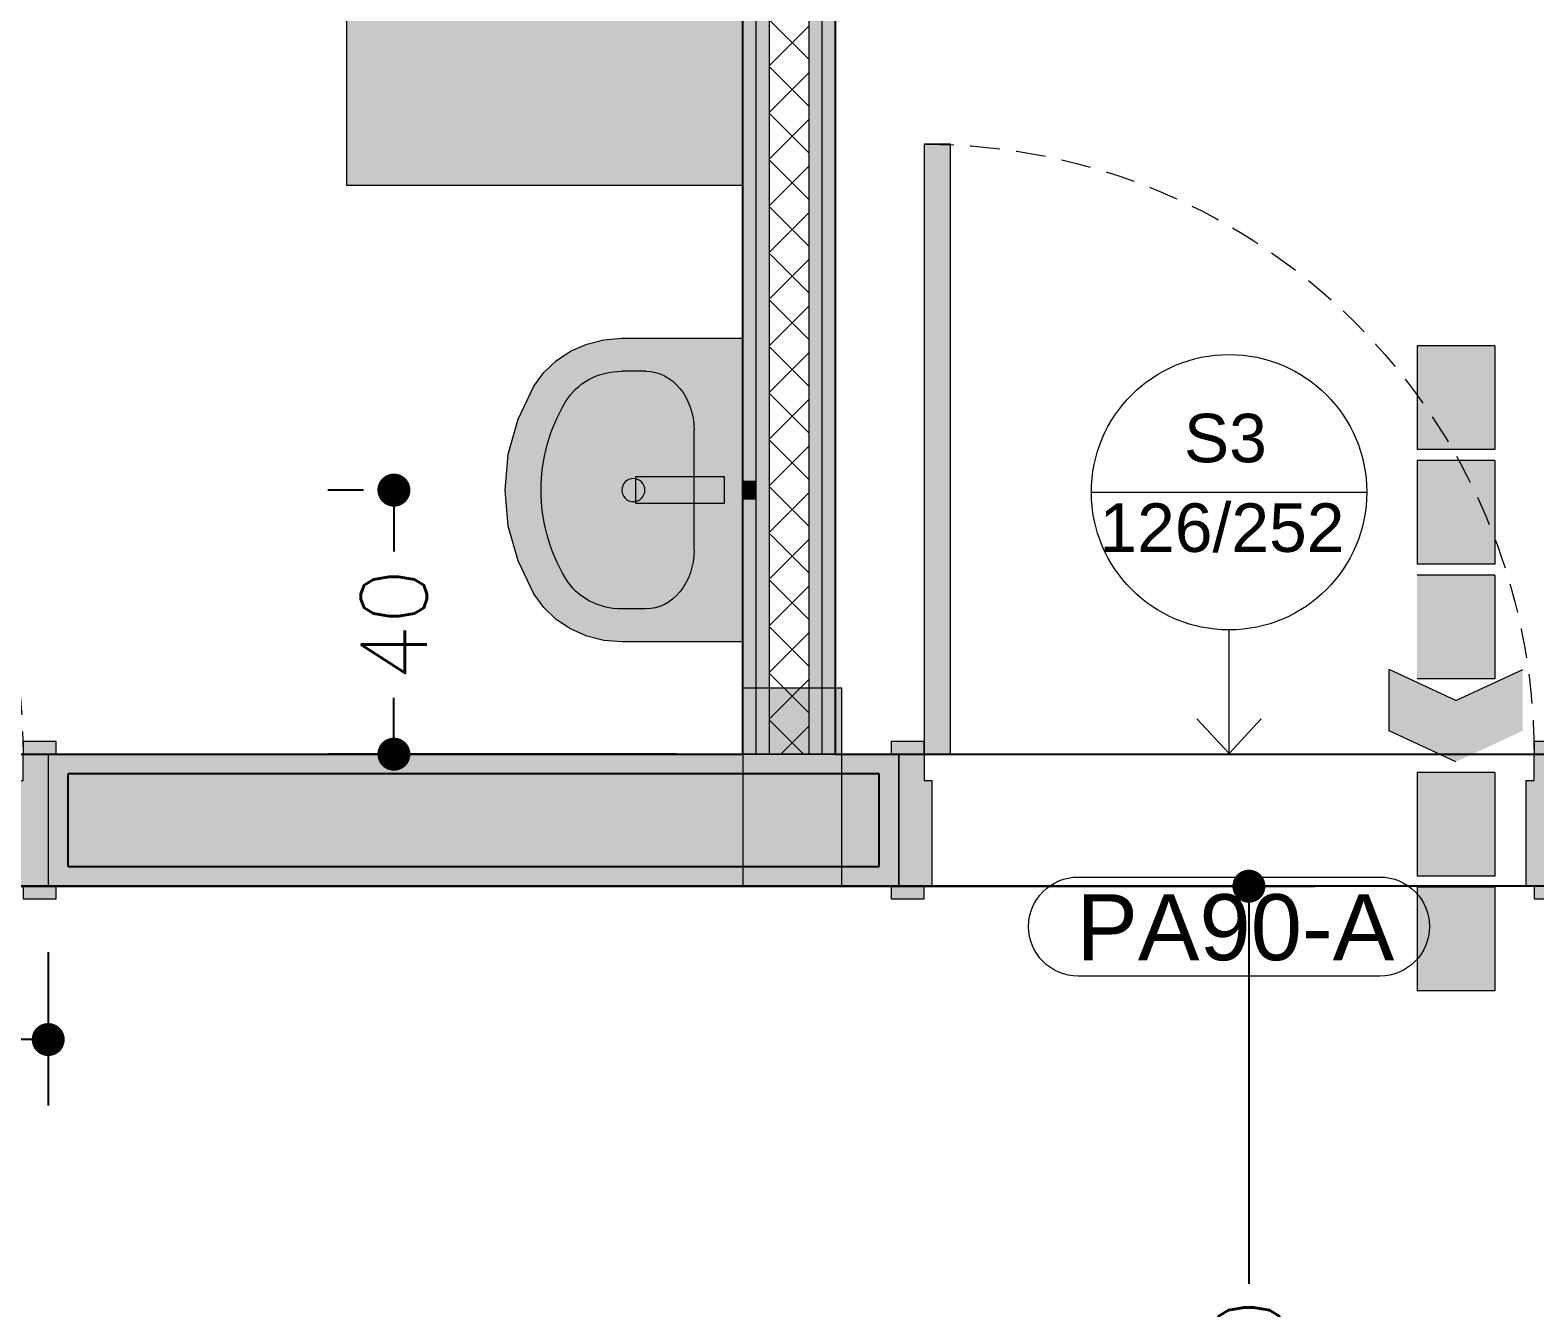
# Model space of a CAD drawing. Header units: metres. Extents: x -1783 to 21505, y -57 to 13660.
# Drawn here: x 12805.9 to 13033.8, y 12337 to 12530.6 of the extents above; entities that cross this region are included whole.
import ezdxf

# ---------------------------------------------------------------- set-up
doc = ezdxf.new("R2010")
doc.units = ezdxf.units.M
doc.header["$MEASUREMENT"] = 0
doc.linetypes.add('Dashed', pattern=[0.07, 0.045, -0.025])
for name, color, linetype, lineweight in [('Bombeiro', 1, 'Continuous', 0), ('Concreto moldado in loco_Pilares.IFC Model_Caneta_No__241', 7, 'Continuous', 13), ('Concreto moldado in loco_Pilares.IFC Model_Caneta_No__4', 7, 'Continuous', 20), ('LOUCAS-METAIS.ARQ_Caneta_No__96', 252, 'Continuous', 0), ('Marcadores de Porta Archicad_Caneta_No__7', 7, 'Continuous', 13), ('MOBILIÁRIO_Caneta_No__96', 252, 'Continuous', 0), ('PAREDE CONSTRUIR_Caneta_No__241', 7, 'Continuous', 13), ('PAREDE CONSTRUIR_Caneta_No__3', 7, 'Continuous', 25), ('PAREDE CONSTRUIR_Caneta_No__83', 84, 'Continuous', 0), ('Portas Archicad_Caneta_No__241', 7, 'Continuous', 13)]:
    doc.layers.add(name, color=color, linetype=linetype, lineweight=lineweight)
for name, color, linetype in [('colorida chamar atenção', 10, 'Continuous'), ('Concreto moldado in loco_Pilares.IFC Model', 7, 'Continuous'), ('cotas', 7, 'Continuous'), ('COTAS EXECUTIVO.EXEC', 7, 'Continuous'), ('Marcadores de Porta Archicad', 7, 'Continuous'), ('PAREDE CONSTRUIR', 7, 'Continuous'), ('Portas Archicad', 7, 'Continuous')]:
    doc.layers.add(name, color=color, linetype=linetype)
for name, color, linetype, lineweight, true_color in [('LOUCAS-METAIS.ARQ_Caneta_No__18', 7, 'Continuous', 0, 0xdfdfdf), ('MOBILIÁRIO_Caneta_No__19', 7, 'Continuous', 0, 0xe9e9e9), ('Portas Archicad_Caneta_No__9', 7, 'Continuous', 5, 0x020202), ('Portas Archicad_Caneta_No__97', 7, 'Continuous', 5, 0x6b6b6b)]:
    doc.layers.add(name, color=color, linetype=linetype, lineweight=lineweight, true_color=true_color)
doc.styles.add('ARIAL', font='arial.ttf', dxfattribs={"height": 0.15})
doc.styles.add('GENERATED_STYLE_1', font='arial.ttf')
doc.styles.add('R80', font='romans.shx', dxfattribs={"height": 10})
doc.dimstyles.new('1-50', dxfattribs={"dimtxt": 10, "dimasz": 5, "dimexe": 10, "dimexo": 10, "dimgap": 3, "dimtad": 1, "dimdec": 1, "dimrnd": 1, "dimdsep": 46, "dimtxsty": 'R80', "dimblk": 'DOT', "dimcen": 0, "dimclrd": 252, "dimclre": 252, "dimclrt": 252, "dimadec": 0, "dimazin": 0, "dimtfac": 1, "dimtdec": 1, "dimtix": 1, "dimtmove": 2, "dimatfit": 3, "dimldrblk": 'DOT', "dimfxl": 1, "dimtolj": 1, "dimarcsym": 0})

# ---------------------------------------------------------------- blocks, each defined once
blk = doc.blocks.new('_Dot')
at = {"color": 0, "linetype": 'ByBlock', "lineweight": -2}
blk.add_line((-0.5, 0), (-1, 0), dxfattribs=at)
at = {"color": 0, "linetype": 'ByBlock', "const_width": 0.5}
blk.add_lwpolyline([(-0.25, 0, 1), (0.25, 0, 1)], format="xyb", close=True, dxfattribs=at)
blk = doc.blocks.new('*D7132')
at = {"layer": 'COTAS EXECUTIVO.EXEC', "color": 252, "lineweight": -2, "transparency": 16777216}
for p, q in [((12856.37, 12460.89), (12851, 12460.89)), ((12861, 12455.89), (12861, 12451.59)), ((12861, 12425.89), (12861, 12429.4)), ((12903.84, 12420.89), (12851, 12420.89))]:
    blk.add_line(p, q, dxfattribs=at)
at = {"layer": 'COTAS EXECUTIVO.EXEC', "color": 252, "lineweight": -2, "transparency": 16777216, "xscale": 5, "yscale": 5, "zscale": 5}
for p, rotation in [((12861, 12460.89), 90), ((12861, 12420.89), 270)]:
    blk.add_blockref('_Dot', p, dxfattribs=dict(at, rotation=rotation))
at = {"layer": 'COTAS EXECUTIVO.EXEC', "color": 252, "transparency": 16777216, "insert": (12861, 12440.49), "char_height": 10, "attachment_point": 5, "rotation": 90, "style": 'R80'}
blk.add_mtext('\\A1;40', dxfattribs=at)
blk = doc.blocks.new('*D7147')
at = {"layer": 'COTAS EXECUTIVO.EXEC', "color": 252, "lineweight": -2, "transparency": 16777216}
for p, q in [((12721.34, 12400.89), (13000.52, 12400.89)), ((12990.52, 12395.89), (12990.52, 12340.64)), ((12990.52, 12255.9), (12990.52, 12310.35)), ((12013.84, 12250.9), (13000.52, 12250.9))]:
    blk.add_line(p, q, dxfattribs=at)
at = {"layer": 'COTAS EXECUTIVO.EXEC', "color": 252, "lineweight": -2, "transparency": 16777216, "xscale": 5, "yscale": 5, "zscale": 5}
for p, rotation in [((12990.52, 12400.89), 90), ((12990.52, 12250.9), 270)]:
    blk.add_blockref('_Dot', p, dxfattribs=dict(at, rotation=rotation))
at = {"layer": 'COTAS EXECUTIVO.EXEC', "color": 252, "transparency": 16777216, "insert": (12990.52, 12325.5), "char_height": 10, "attachment_point": 5, "rotation": 90, "style": 'R80'}
blk.add_mtext('\\A1;150', dxfattribs=at)
blk = doc.blocks.new('*D7270')
at = {"layer": 'COTAS EXECUTIVO.EXEC', "color": 252, "lineweight": -2, "transparency": 16777216}
for p, q in [((12718.63, 12390.89), (12718.63, 12367.66)), ((12808.63, 12390.89), (12808.63, 12367.66)), ((12723.63, 12377.66), (12752.14, 12377.66)), ((12803.63, 12377.66), (12774.33, 12377.66))]:
    blk.add_line(p, q, dxfattribs=at)
at = {"layer": 'COTAS EXECUTIVO.EXEC', "color": 252, "lineweight": -2, "transparency": 16777216, "xscale": 5, "yscale": 5, "zscale": 5, "rotation": 180}
blk.add_blockref('_Dot', (12718.63, 12377.66), dxfattribs=at)
at = {"layer": 'COTAS EXECUTIVO.EXEC', "color": 252, "lineweight": -2, "transparency": 16777216, "xscale": 5, "yscale": 5, "zscale": 5}
blk.add_blockref('_Dot', (12808.63, 12377.66), dxfattribs=at)
at = {"layer": 'COTAS EXECUTIVO.EXEC', "color": 252, "transparency": 16777216, "insert": (12763.23, 12377.66), "char_height": 10, "attachment_point": 5, "style": 'R80'}
blk.add_mtext('\\A1;90', dxfattribs=at)
blk = doc.blocks.new('Basin 26')
at = {"layer": 'LOUCAS-METAIS.ARQ_Caneta_No__18', "linetype": 'Continuous', "lineweight": 0, "true_color": 0xdfdfdf}
for points in [[(-0.23, 0), (-0.23, -0.1833), (-0.2278, -0.2103), (-0.2212, -0.2364), (-0.2104, -0.2608), (-0.1959, -0.2827), (-0.178, -0.3015), (-0.1573, -0.3165), (-0.1073, -0.3404), (-0.0544, -0.3551), (0, -0.36), (0.0544, -0.3551), (0.1073, -0.3404), (0.1573, -0.3165), (0.178, -0.3015), (0.1959, -0.2827), (0.2104, -0.2608), (0.2212, -0.2364), (0.2278, -0.2103), (0.23, -0.1833), (0.23, 0)], [(-0.0135, 0), (0.0135, 0), (0.0135, 0.02), (-0.0135, 0.02)]]:
    blk.add_hatch(color=254, dxfattribs=at).paths.add_polyline_path(points)
at = {"layer": 'LOUCAS-METAIS.ARQ_Caneta_No__96', "color": 252, "linetype": 'Continuous', "lineweight": 0}
for p, q in [((0.0911, -0.0739), (-0.0911, -0.0739)), ((-0.18, -0.1466), (-0.18, -0.1833)), ((0.18, -0.1466), (0.18, -0.1833))]:
    blk.add_line(p, q, dxfattribs=at)
at = {"layer": 'LOUCAS-METAIS.ARQ_Caneta_No__96', "color": 252, "linetype": 'Continuous', "lineweight": 0, "flags": 128}
for points in [[(-0.23, 0), (-0.23, -0.1833), (-0.2278, -0.2103), (-0.2212, -0.2364), (-0.2104, -0.2608), (-0.1959, -0.2827), (-0.178, -0.3015), (-0.1573, -0.3165), (-0.1073, -0.3404), (-0.0544, -0.3551), (0, -0.36), (0.0544, -0.3551), (0.1073, -0.3404), (0.1573, -0.3165), (0.178, -0.3015), (0.1959, -0.2827), (0.2104, -0.2608), (0.2212, -0.2364), (0.2278, -0.2103), (0.23, -0.1833), (0.23, 0)], [(-0.0135, 0), (0.0135, 0), (0.0135, 0.02), (-0.0135, 0.02)]]:
    blk.add_lwpolyline(points, close=True, dxfattribs=at)
at = {"layer": 'LOUCAS-METAIS.ARQ_Caneta_No__96', "color": 252, "linetype": 'Continuous', "lineweight": 0}
blk.add_circle((0, -0.1657), 0.0175, dxfattribs=at)
for centre, major_axis, ratio, start_param, end_param in [((-0.091, -0.1466), (0.089, 0), 0.817717, 1.570796, 3.141593), ((0.091, -0.1466), (0.089, 0), 0.817717, 0, 1.570796), ((-0.0911, -0.1833), (0, 0.097), 0.916667, 1.570796, 2.644618), ((0.0911, -0.1833), (0, 0.097), 0.916667, 3.638567, 4.712389), ((0, 0), (0, 0.3055), 0.916667, 2.644618, 3.638567)]:
    blk.add_ellipse(centre, major_axis=major_axis, ratio=ratio, start_param=start_param, end_param=end_param, dxfattribs=at)
blk = doc.blocks.new('Door 26_4')
at = {"layer": 'Portas Archicad', "linetype": 'Continuous', "lineweight": 0, "true_color": 0xffffff}
for points in [[(0.412, 0.824), (0.372, 0.824), (0.372, 0), (0.412, 0)], [(-0.412, 0), (-0.412, 0.019), (-0.462, 0.019), (-0.462, 0)], [(-0.4, -0.2), (-0.4, -0.04), (-0.412, -0.04), (-0.412, 0), (-0.45, 0), (-0.45, -0.2)], [(0.45, -0.2), (0.45, 0), (0.412, 0), (0.412, -0.04), (0.4, -0.04), (0.4, -0.2)], [(0.412, 0.019), (0.412, 0), (0.462, 0), (0.462, 0.019)], [(-0.412, -0.219), (-0.412, -0.2), (-0.462, -0.2), (-0.462, -0.219)], [(0.412, -0.2), (0.412, -0.219), (0.462, -0.219), (0.462, -0.2)]]:
    blk.add_hatch(color=7, dxfattribs=at).paths.add_polyline_path(points)
at = {"layer": 'Portas Archicad_Caneta_No__241', "color": 7, "linetype": 'Continuous', "lineweight": 13}
for p, q in [((-0.462, 0), (-0.45, 0)), ((-0.462, 0), (-0.45, 0)), ((-0.45, 0), (-0.45, -0.03)), ((-0.45, 0), (-0.45, -0.03)), ((0.45, 0), (0.45, -0.03)), ((0.45, 0), (0.45, -0.03)), ((0.45, 0), (0.462, 0)), ((0.45, 0), (0.462, 0)), ((-0.45, -0.03), (-0.45, -0.17)), ((-0.45, -0.03), (-0.45, -0.17)), ((-0.45, -0.03), (-0.45, -0.17)), ((-0.45, -0.03), (-0.45, -0.17)), ((0.45, -0.03), (0.45, -0.17)), ((0.45, -0.03), (0.45, -0.17)), ((0.45, -0.03), (0.45, -0.17)), ((0.45, -0.03), (0.45, -0.17)), ((-0.45, -0.17), (-0.45, -0.2)), ((-0.45, -0.17), (-0.45, -0.2)), ((-0.45, -0.17), (-0.45, -0.2)), ((-0.45, -0.17), (-0.45, -0.2)), ((0.45, -0.17), (0.45, -0.2)), ((0.45, -0.17), (0.45, -0.2)), ((0.45, -0.17), (0.45, -0.2)), ((0.45, -0.17), (0.45, -0.2)), ((-0.462, -0.2), (-0.45, -0.2)), ((-0.462, -0.2), (-0.45, -0.2)), ((0.45, -0.2), (0.462, -0.2)), ((0.45, -0.2), (0.462, -0.2))]:
    blk.add_line(p, q, dxfattribs=at)
at = {"layer": 'Portas Archicad_Caneta_No__9', "color": 18, "linetype": 'Continuous', "lineweight": 5, "true_color": 0x020202}
for p, q in [((0.372, 0), (0.372, 0.824)), ((0.372, 0.824), (0.412, 0.824)), ((0.412, 0.824), (0.412, 0)), ((-0.462, 0), (-0.462, 0.019)), ((-0.462, 0.019), (-0.412, 0.019)), ((-0.412, 0), (-0.462, 0)), ((-0.412, 0), (-0.45, 0)), ((-0.45, 0), (-0.45, -0.2)), ((-0.412, 0.019), (-0.412, 0)), ((-0.412, -0.04), (-0.412, 0)), ((0.412, 0), (0.372, 0)), ((0.412, 0.019), (0.462, 0.019)), ((0.412, 0), (0.412, 0.019)), ((0.462, 0), (0.412, 0)), ((0.45, 0), (0.412, 0)), ((0.412, 0), (0.412, -0.04)), ((0.45, -0.2), (0.45, 0)), ((0.462, 0.019), (0.462, 0)), ((-0.4, -0.04), (-0.412, -0.04)), ((-0.4, -0.2), (-0.4, -0.04)), ((0.412, -0.04), (0.4, -0.04)), ((0.4, -0.04), (0.4, -0.2)), ((-0.462, -0.219), (-0.462, -0.2)), ((-0.462, -0.2), (-0.412, -0.2)), ((-0.45, -0.2), (-0.4, -0.2)), ((-0.412, -0.2), (-0.412, -0.219)), ((0.4, -0.2), (0.45, -0.2)), ((0.412, -0.2), (0.462, -0.2)), ((0.412, -0.219), (0.412, -0.2)), ((0.462, -0.2), (0.462, -0.219)), ((-0.412, -0.219), (-0.462, -0.219)), ((0.462, -0.219), (0.412, -0.219))]:
    blk.add_line(p, q, dxfattribs=at)
at = {"layer": 'Portas Archicad_Caneta_No__97', "color": 251, "linetype": 'Dashed', "lineweight": 5, "true_color": 0x6b6b6b}
blk.add_arc((0.412, 0), 0.824, 90, 180, dxfattribs=at)
blk = doc.blocks.new('Door 26_3')
at = {"layer": 'Portas Archicad', "linetype": 'Continuous', "lineweight": 0, "true_color": 0xffffff}
for points in [[(0.462, 0.924), (0.422, 0.924), (0.422, 0), (0.462, 0)], [(-0.462, 0), (-0.462, 0.019), (-0.512, 0.019), (-0.512, 0)], [(-0.45, -0.2), (-0.45, -0.04), (-0.462, -0.04), (-0.462, 0), (-0.5, 0), (-0.5, -0.2)], [(0.5, -0.2), (0.5, 0), (0.462, 0), (0.462, -0.04), (0.45, -0.04), (0.45, -0.2)], [(0.462, 0.019), (0.462, 0), (0.512, 0), (0.512, 0.019)], [(-0.462, -0.219), (-0.462, -0.2), (-0.512, -0.2), (-0.512, -0.219)], [(0.462, -0.2), (0.462, -0.219), (0.512, -0.219), (0.512, -0.2)]]:
    blk.add_hatch(color=7, dxfattribs=at).paths.add_polyline_path(points)
at = {"layer": 'Portas Archicad_Caneta_No__241', "color": 7, "linetype": 'Continuous', "lineweight": 13}
for p, q in [((-0.512, 0), (-0.5, 0)), ((-0.512, 0), (-0.5, 0)), ((-0.5, 0), (-0.5, -0.03)), ((-0.5, 0), (-0.5, -0.03)), ((0.5, 0), (0.5, -0.03)), ((0.5, 0), (0.5, -0.03)), ((0.5, 0), (0.512, 0)), ((0.5, 0), (0.512, 0)), ((-0.5, -0.03), (-0.5, -0.17)), ((-0.5, -0.03), (-0.5, -0.17)), ((-0.5, -0.03), (-0.5, -0.17)), ((-0.5, -0.03), (-0.5, -0.17)), ((0.5, -0.03), (0.5, -0.17)), ((0.5, -0.03), (0.5, -0.17)), ((0.5, -0.03), (0.5, -0.17)), ((0.5, -0.03), (0.5, -0.17)), ((-0.5, -0.17), (-0.5, -0.2)), ((-0.5, -0.17), (-0.5, -0.2)), ((-0.5, -0.17), (-0.5, -0.2)), ((-0.5, -0.17), (-0.5, -0.2)), ((0.5, -0.17), (0.5, -0.2)), ((0.5, -0.17), (0.5, -0.2)), ((0.5, -0.17), (0.5, -0.2)), ((0.5, -0.17), (0.5, -0.2)), ((-0.512, -0.2), (-0.5, -0.2)), ((-0.512, -0.2), (-0.5, -0.2)), ((0.5, -0.2), (0.512, -0.2)), ((0.5, -0.2), (0.512, -0.2))]:
    blk.add_line(p, q, dxfattribs=at)
at = {"layer": 'Portas Archicad_Caneta_No__9', "color": 18, "linetype": 'Continuous', "lineweight": 5, "true_color": 0x020202}
for p, q in [((0.422, 0), (0.422, 0.924)), ((0.422, 0.924), (0.462, 0.924)), ((0.462, 0.924), (0.462, 0)), ((-0.512, 0), (-0.512, 0.019)), ((-0.512, 0.019), (-0.462, 0.019)), ((-0.462, 0), (-0.512, 0)), ((-0.462, 0), (-0.5, 0)), ((-0.5, 0), (-0.5, -0.2)), ((-0.462, 0.019), (-0.462, 0)), ((-0.462, -0.04), (-0.462, 0)), ((0.462, 0), (0.422, 0)), ((0.462, 0.019), (0.512, 0.019)), ((0.462, 0), (0.462, 0.019)), ((0.512, 0), (0.462, 0)), ((0.5, 0), (0.462, 0)), ((0.462, 0), (0.462, -0.04)), ((0.5, -0.2), (0.5, 0)), ((0.512, 0.019), (0.512, 0)), ((-0.45, -0.04), (-0.462, -0.04)), ((-0.45, -0.2), (-0.45, -0.04)), ((0.462, -0.04), (0.45, -0.04)), ((0.45, -0.04), (0.45, -0.2)), ((-0.512, -0.219), (-0.512, -0.2)), ((-0.512, -0.2), (-0.462, -0.2)), ((-0.5, -0.2), (-0.45, -0.2)), ((-0.462, -0.2), (-0.462, -0.219)), ((0.45, -0.2), (0.5, -0.2)), ((0.462, -0.2), (0.512, -0.2)), ((0.462, -0.219), (0.462, -0.2)), ((0.512, -0.2), (0.512, -0.219)), ((-0.462, -0.219), (-0.512, -0.219)), ((0.512, -0.219), (0.462, -0.219))]:
    blk.add_line(p, q, dxfattribs=at)
at = {"layer": 'Portas Archicad_Caneta_No__97', "color": 251, "linetype": 'Dashed', "lineweight": 5, "true_color": 0x6b6b6b}
blk.add_arc((0.462, 0), 0.924, 90, 180, dxfattribs=at)
blk = doc.blocks.new('Tap 26')
at = {"layer": 'LOUCAS-METAIS.ARQ_Caneta_No__96', "color": 252, "linetype": 'Continuous', "lineweight": 0, "flags": 128}
blk.add_lwpolyline([(-0.02, -0.115), (0.02, -0.115), (0.02, 0.02), (-0.02, 0.02)], close=True, dxfattribs=at)
blk = doc.blocks.new('Office Desk Rect 26[70]_6', base_point=(-56.714, -35.6419))
at = {"layer": 'MOBILIÁRIO_Caneta_No__19', "linetype": 'Continuous', "lineweight": 0, "true_color": 0xe9e9e9}
blk.add_hatch(color=254, dxfattribs=at).paths.add_polyline_path([(-56.714, -35.6419), (-56.714, -34.4419), (-57.314, -34.4419), (-57.314, -35.6419)])
at = {"layer": 'MOBILIÁRIO_Caneta_No__96', "color": 252, "linetype": 'Continuous', "lineweight": 0}
for p, q in [((-57.299, -34.4419), (-57.299, -34.8419)), ((-57.299, -34.8419), (-56.714, -34.8419))]:
    blk.add_line(p, q, dxfattribs=at)
at = {"layer": 'MOBILIÁRIO_Caneta_No__96', "color": 252, "linetype": 'Continuous', "lineweight": 0, "flags": 128}
blk.add_lwpolyline([(-56.714, -35.6419), (-56.714, -34.4419), (-57.314, -34.4419), (-57.314, -35.6419)], close=True, dxfattribs=at)
blk = doc.blocks.new('D Marker 26_3')
at = {"layer": 'Marcadores de Porta Archicad_Caneta_No__7', "color": 7, "linetype": 'Continuous', "lineweight": 13, "flags": 128}
blk.add_lwpolyline([(0.2286, -0.0138), (-0.2286, -0.0138, -1), (-0.2286, 0.1362), (0.2286, 0.1362, -1)], format="xyb", close=True, dxfattribs=at)
at = {"layer": 'Marcadores de Porta Archicad_Caneta_No__7', "color": 7, "lineweight": 13, "insert": (0.2312, 0.1136), "char_height": 0.1, "attachment_point": 7, "rotation": 180, "style": 'GENERATED_STYLE_1'}
blk.add_mtext('\\A1;\\pt0;PA90-A', dxfattribs=at)

msp = doc.modelspace()

# ---------------------------------------------------------------- hatches: boundary and pattern name
at = {"layer": 'Bombeiro'}
h = msp.add_hatch(color=256, dxfattribs=at)
h.paths.add_polyline_path([(13027.779, 12400.735), (13016.004, 12400.735), (13016.004, 12385.027), (13027.779, 12385.027)])
h.paths.add_polyline_path([(13027.779, 12418.097), (13016.004, 12418.097), (13016.004, 12402.388), (13027.779, 12402.388)])
h.paths.add_polyline_path([(13021.891, 12429.01), (13011.769, 12433.697), (13011.769, 12424.437), (13021.891, 12419.75), (13032.013, 12424.437), (13032.013, 12433.697)])
h.paths.add_polyline_path([(13027.779, 12432.317), (13027.779, 12448.025), (13016.004, 12448.025), (13016.004, 12432.317)])
h.paths.add_polyline_path([(13027.779, 12465.387), (13016.004, 12465.387), (13016.004, 12449.679), (13027.779, 12449.679)])
h.paths.add_polyline_path([(13027.779, 12467.04), (13027.779, 12482.749), (13016.004, 12482.749), (13016.004, 12467.04)])
h = msp.add_hatch(color=256, dxfattribs=at)
h.paths.add_polyline_path([(13027.779, 12400.735), (13016.004, 12400.735), (13016.004, 12385.027), (13027.779, 12385.027)])
h.paths.add_polyline_path([(13027.779, 12418.097), (13016.004, 12418.097), (13016.004, 12402.388), (13027.779, 12402.388)])
h.paths.add_polyline_path([(13021.891, 12429.01), (13011.769, 12433.697), (13011.769, 12424.437), (13021.891, 12419.75), (13032.013, 12424.437), (13032.013, 12433.697)])
h.paths.add_polyline_path([(13027.779, 12432.317), (13027.779, 12448.025), (13016.004, 12448.025), (13016.004, 12432.317)])
h.paths.add_polyline_path([(13027.779, 12465.387), (13016.004, 12465.387), (13016.004, 12449.679), (13027.779, 12449.679)])
h.paths.add_polyline_path([(13027.779, 12467.04), (13027.779, 12482.749), (13016.004, 12482.749), (13016.004, 12467.04)])
at = {"layer": 'colorida chamar atenção'}
h = msp.add_hatch(color=256, dxfattribs=at)
h.dxf.hatch_style = 1
h.paths.add_polyline_path([(12811.635, 12417.893), (12811.635, 12403.893), (12934.512, 12403.893), (12934.512, 12417.893)])
at = {"layer": 'Concreto moldado in loco_Pilares.IFC Model', "linetype": 'Continuous', "lineweight": 0, "true_color": 0x000000}
msp.add_hatch(color=18, dxfattribs=at).paths.add_polyline_path([(12913.845, 12400.889), (12928.845, 12400.889), (12928.845, 12430.889), (12913.845, 12430.889)])
at = {"layer": 'cotas'}
h = msp.add_hatch(color=7, dxfattribs=at)
h.dxf.hatch_style = 1
h.paths.add_polyline_path([(21504.961, 13659.963), (10304.961, 13659.963), (10304.961, 5739.963), (21504.961, 5739.963)])
h.paths.add_polyline_path([(10571.627, 13593.296), (21371.627, 13593.296), (21371.627, 5806.63), (10571.627, 5806.63)], flags=16)
at = {"layer": 'PAREDE CONSTRUIR', "linetype": 'Continuous', "lineweight": 0, "true_color": 0xffffff}
for points in [[(12913.841, 12571.299), (12913.841, 12420.893), (12915.841, 12420.893), (12915.841, 12571.299)], [(12915.841, 12571.299), (12915.841, 12420.893), (12917.841, 12420.893), (12917.841, 12571.299)], [(12923.841, 12571.299), (12923.841, 12420.893), (12925.841, 12420.893), (12925.841, 12571.299)], [(12925.841, 12571.299), (12925.841, 12420.893), (12927.841, 12420.893), (12927.841, 12571.299)], [(12808.635, 12420.893), (12808.635, 12417.893), (12937.512, 12417.893), (12937.512, 12420.893)], [(12811.635, 12403.893), (12811.635, 12417.893), (12808.635, 12417.893), (12808.635, 12400.893)], [(12934.512, 12403.893), (12937.512, 12400.893), (12937.512, 12417.893), (12934.512, 12417.893)], [(12811.635, 12403.893), (12808.635, 12400.893), (12937.512, 12400.893), (12934.512, 12403.893)]]:
    msp.add_hatch(color=7, dxfattribs=at).paths.add_polyline_path(points)
at = {"layer": 'PAREDE CONSTRUIR_Caneta_No__83', "linetype": 'Continuous', "lineweight": 0}
h = msp.add_hatch(dxfattribs=at)
h.set_pattern_fill('PLACOMUR_0006', color=84, scale=100, style=0, pattern_type=2)
h.set_pattern_definition([(45, (18585.2446, 16071.2687), (-3.535534, 3.535534), []), (135, (18585.2446, 16071.2687), (3.535534, 3.535534), [])])
h.paths.add_polyline_path([(12917.841, 12571.299), (12917.841, 12420.893), (12923.841, 12420.893), (12923.841, 12571.299)])

# ---------------------------------------------------------------- linework, layer by layer
at = {"layer": 'Bombeiro'}
for p, q in [((13016.004, 12482.749), (13016.004, 12467.04)), ((13027.779, 12482.749), (13016.004, 12482.749)), ((13016.004, 12482.749), (13016.004, 12467.04)), ((13027.779, 12482.749), (13016.004, 12482.749)), ((13027.779, 12482.749), (13027.779, 12467.04)), ((13027.779, 12482.749), (13027.779, 12467.04)), ((13027.779, 12467.04), (13016.004, 12467.04)), ((13027.779, 12467.04), (13016.004, 12467.04)), ((13016.004, 12465.387), (13016.004, 12449.679)), ((13027.779, 12465.387), (13016.004, 12465.387)), ((13016.004, 12465.387), (13016.004, 12449.679)), ((13027.779, 12465.387), (13016.004, 12465.387)), ((13027.779, 12465.387), (13027.779, 12449.679)), ((13027.779, 12465.387), (13027.779, 12449.679)), ((12966.651, 12460.574), (13008.373, 12460.574)), ((13027.779, 12449.679), (13016.004, 12449.679)), ((13027.779, 12449.679), (13016.004, 12449.679)), ((13027.779, 12448.025), (13016.004, 12448.025)), ((13027.779, 12448.025), (13016.004, 12448.025)), ((13027.779, 12448.025), (13027.779, 12432.317)), ((13027.779, 12448.025), (13027.779, 12432.317)), ((12987.512, 12420.995), (12987.512, 12439.713)), ((13021.891, 12429.01), (13011.769, 12433.697)), ((13011.769, 12424.437), (13011.769, 12433.697)), ((13021.891, 12429.01), (13011.769, 12433.697)), ((13011.769, 12424.437), (13011.769, 12433.697)), ((13021.891, 12429.01), (13032.013, 12433.697)), ((13021.891, 12429.01), (13032.013, 12433.697)), ((13027.779, 12432.317), (13016.004, 12432.317)), ((13027.779, 12432.317), (13016.004, 12432.317)), ((12987.512, 12420.995), (12982.652, 12426.223)), ((12987.512, 12420.995), (12992.371, 12426.223)), ((13021.891, 12419.75), (13011.769, 12424.437)), ((13021.891, 12419.75), (13011.769, 12424.437)), ((13016.004, 12418.097), (13016.004, 12402.388)), ((13027.779, 12418.097), (13016.004, 12418.097)), ((13016.004, 12418.097), (13016.004, 12402.388)), ((13027.779, 12418.097), (13016.004, 12418.097)), ((13027.779, 12418.097), (13027.779, 12402.388)), ((13027.779, 12418.097), (13027.779, 12402.388)), ((13027.779, 12402.388), (13016.004, 12402.388)), ((13027.779, 12402.388), (13016.004, 12402.388)), ((13016.004, 12400.735), (13016.004, 12385.027)), ((13027.779, 12400.735), (13016.004, 12400.735)), ((13016.004, 12400.735), (13016.004, 12385.027)), ((13027.779, 12400.735), (13016.004, 12400.735)), ((13027.779, 12400.735), (13027.779, 12385.027)), ((13027.779, 12400.735), (13027.779, 12385.027)), ((13027.779, 12385.027), (13016.004, 12385.027)), ((13027.779, 12385.027), (13016.004, 12385.027))]:
    msp.add_line(p, q, dxfattribs=at)
msp.add_circle((12987.512, 12460.574), 20.861, dxfattribs=at)
at = {"layer": 'Concreto moldado in loco_Pilares.IFC Model_Caneta_No__241', "color": 7, "linetype": 'Continuous', "lineweight": 13, "flags": 128}
msp.add_lwpolyline([(12913.845, 12400.889), (12928.845, 12400.889), (12928.845, 12430.889), (12913.845, 12430.889)], close=True, dxfattribs=at)
at = {"layer": 'Concreto moldado in loco_Pilares.IFC Model_Caneta_No__4', "color": 7, "linetype": 'Continuous', "lineweight": 20, "flags": 128}
msp.add_lwpolyline([(12913.845, 12400.889), (12928.845, 12400.889), (12928.845, 12430.889), (12913.845, 12430.889)], close=True, dxfattribs=at)
at = {"layer": 'COTAS EXECUTIVO.EXEC', "flags": 128}
for points in [[(12913.841, 12790.899), (12708.873, 12790.899), (12708.873, 12420.893), (12913.841, 12420.893)], [(12927.841, 12420.893), (13147.841, 12420.893), (13203.841, 12420.893), (13203.841, 12361.249), (13467.841, 12361.249), (13467.841, 12420.893), (13467.841, 12791.299), (13147.841, 12791.299), (13147.841, 12571.299), (12927.841, 12571.299)], [(12093.841, 12400.893), (12093.841, 12250.899), (12933.841, 12250.899), (12933.841, 10816.212), (12323.841, 10816.212), (12323.841, 10666.212), (12933.841, 10666.212), (12933.841, 10411.212), (13183.841, 10411.212), (13183.841, 10836.212), (14003.885, 10836.212), (14003.885, 10986.112), (13183.841, 10986.112), (13183.841, 12400.893), (12933.841, 12400.893)]]:
    msp.add_lwpolyline(points, close=True, dxfattribs=at)
at = {"layer": 'PAREDE CONSTRUIR_Caneta_No__241', "color": 7, "linetype": 'Continuous', "lineweight": 13}
for p, q in [((12915.841, 12571.299), (12915.841, 12420.893)), ((12917.841, 12571.299), (12917.841, 12420.893)), ((12923.841, 12571.299), (12923.841, 12420.893)), ((12925.841, 12571.299), (12925.841, 12420.893)), ((12809.835, 12420.893), (12808.635, 12420.893)), ((12808.635, 12420.893), (12808.635, 12417.893)), ((12937.512, 12420.893), (12936.312, 12420.893)), ((12937.512, 12420.893), (12937.512, 12417.893)), ((12808.635, 12417.893), (12808.635, 12403.893)), ((12808.635, 12417.893), (12808.635, 12403.893)), ((12937.512, 12417.893), (12937.512, 12403.893)), ((12937.512, 12417.893), (12937.512, 12403.893)), ((12808.635, 12403.893), (12808.635, 12400.893)), ((12808.635, 12403.893), (12808.635, 12400.893)), ((12937.512, 12403.893), (12937.512, 12400.893)), ((12937.512, 12403.893), (12937.512, 12400.893)), ((12809.835, 12400.893), (12808.635, 12400.893)), ((12937.512, 12400.893), (12936.312, 12400.893))]:
    msp.add_line(p, q, dxfattribs=at)
at = {"layer": 'PAREDE CONSTRUIR_Caneta_No__241', "color": 7, "linetype": 'Continuous', "lineweight": 13, "flags": 128}
for points in [[(12913.841, 12571.299), (12913.841, 12420.893)], [(12927.841, 12420.893), (12927.841, 12571.299)], [(12937.512, 12420.893), (12808.635, 12420.893)], [(12913.841, 12420.893), (12915.841, 12420.893)], [(12915.841, 12420.893), (12917.841, 12420.893)], [(12917.841, 12420.893), (12923.841, 12420.893)], [(12923.841, 12420.893), (12925.841, 12420.893)], [(12925.841, 12420.893), (12927.841, 12420.893)], [(12808.635, 12400.893), (12937.512, 12400.893)]]:
    msp.add_lwpolyline(points, dxfattribs=at)
at = {"layer": 'PAREDE CONSTRUIR_Caneta_No__3', "color": 7, "linetype": 'Continuous', "lineweight": 25}
for p, q in [((12934.512, 12417.893), (12811.635, 12417.893)), ((12811.635, 12403.893), (12811.635, 12417.893)), ((12934.512, 12403.893), (12934.512, 12417.893)), ((12811.635, 12403.893), (12934.512, 12403.893))]:
    msp.add_line(p, q, dxfattribs=at)

# ---------------------------------------------------------------- block references
at = {"layer": 'LOUCAS-METAIS.ARQ_Caneta_No__96', "color": 252, "linetype": 'Continuous', "lineweight": 0, "yscale": 100, "zscale": 100}
for name, p, xscale, rotation in [('Basin 26', (12913.841, 12460.893), -100, 270), ('Tap 26', (12909.091, 12460.893), 100, 269.9966178040428)]:
    msp.add_blockref(name, p, dxfattribs=dict(at, xscale=xscale, rotation=rotation))
at = {"layer": 'Marcadores de Porta Archicad', "color": 7, "lineweight": 5, "xscale": 100, "yscale": 100, "zscale": 100, "rotation": 180}
msp.add_blockref('D Marker 26_3', (12987.512, 12400.893), dxfattribs=at)
at = {"layer": 'MOBILIÁRIO_Caneta_No__96', "color": 252, "linetype": 'Continuous', "lineweight": 0, "xscale": 100, "yscale": 100, "zscale": 100}
msp.add_blockref('Office Desk Rect 26[70]_6', (12913.841, 12507.079), dxfattribs=at)
at = {"layer": 'Portas Archicad', "color": 252, "linetype": 'Continuous', "lineweight": 0, "xscale": -100, "yscale": 100, "zscale": 100}
for name, p in [('Door 26_3', (12987.512, 12420.893)), ('Door 26_4', (12763.635, 12420.893))]:
    msp.add_blockref(name, p, dxfattribs=at)

# ---------------------------------------------------------------- texts
at = {"layer": 'Bombeiro', "style": 'ARIAL'}
for s, p in [('  S3', (12974.972, 12465.106)), ('126/252', (12967.871, 12451.531))]:
    msp.add_text(s, height=7.3522, dxfattribs=at).set_placement(p)

# ---------------------------------------------------------------- dimensions: what is measured, and where the dimension line sits
at = {"layer": 'COTAS EXECUTIVO.EXEC'}
for base, p1, p2, picture, middle in [((12860.997, 12460.893), (12913.841, 12420.893), (12866.369, 12460.893), '*D7132', (12860.997, 12440.493)), ((12990.517, 12400.893), (12003.841, 12250.899), (12711.345, 12400.893), '*D7147', (12990.517, 12325.496))]:
    dim = msp.add_linear_dim(base=base, p1=p1, p2=p2, angle=90, dimstyle='1-50', dxfattribs=at)
    dim.commit()
    dim.dimension.update_dxf_attribs({"geometry": picture, "text_midpoint": middle, "dimtype": 160})
dim = msp.add_linear_dim(base=(12808.635, 12377.664), p1=(12718.635, 12400.893), p2=(12808.635, 12400.893), dimstyle='1-50', dxfattribs=at)
dim.commit()
dim.dimension.update_dxf_attribs({"geometry": '*D7270', "text_midpoint": (12763.234, 12377.664), "dimtype": 160})

doc.saveas('drawing.dxf')
